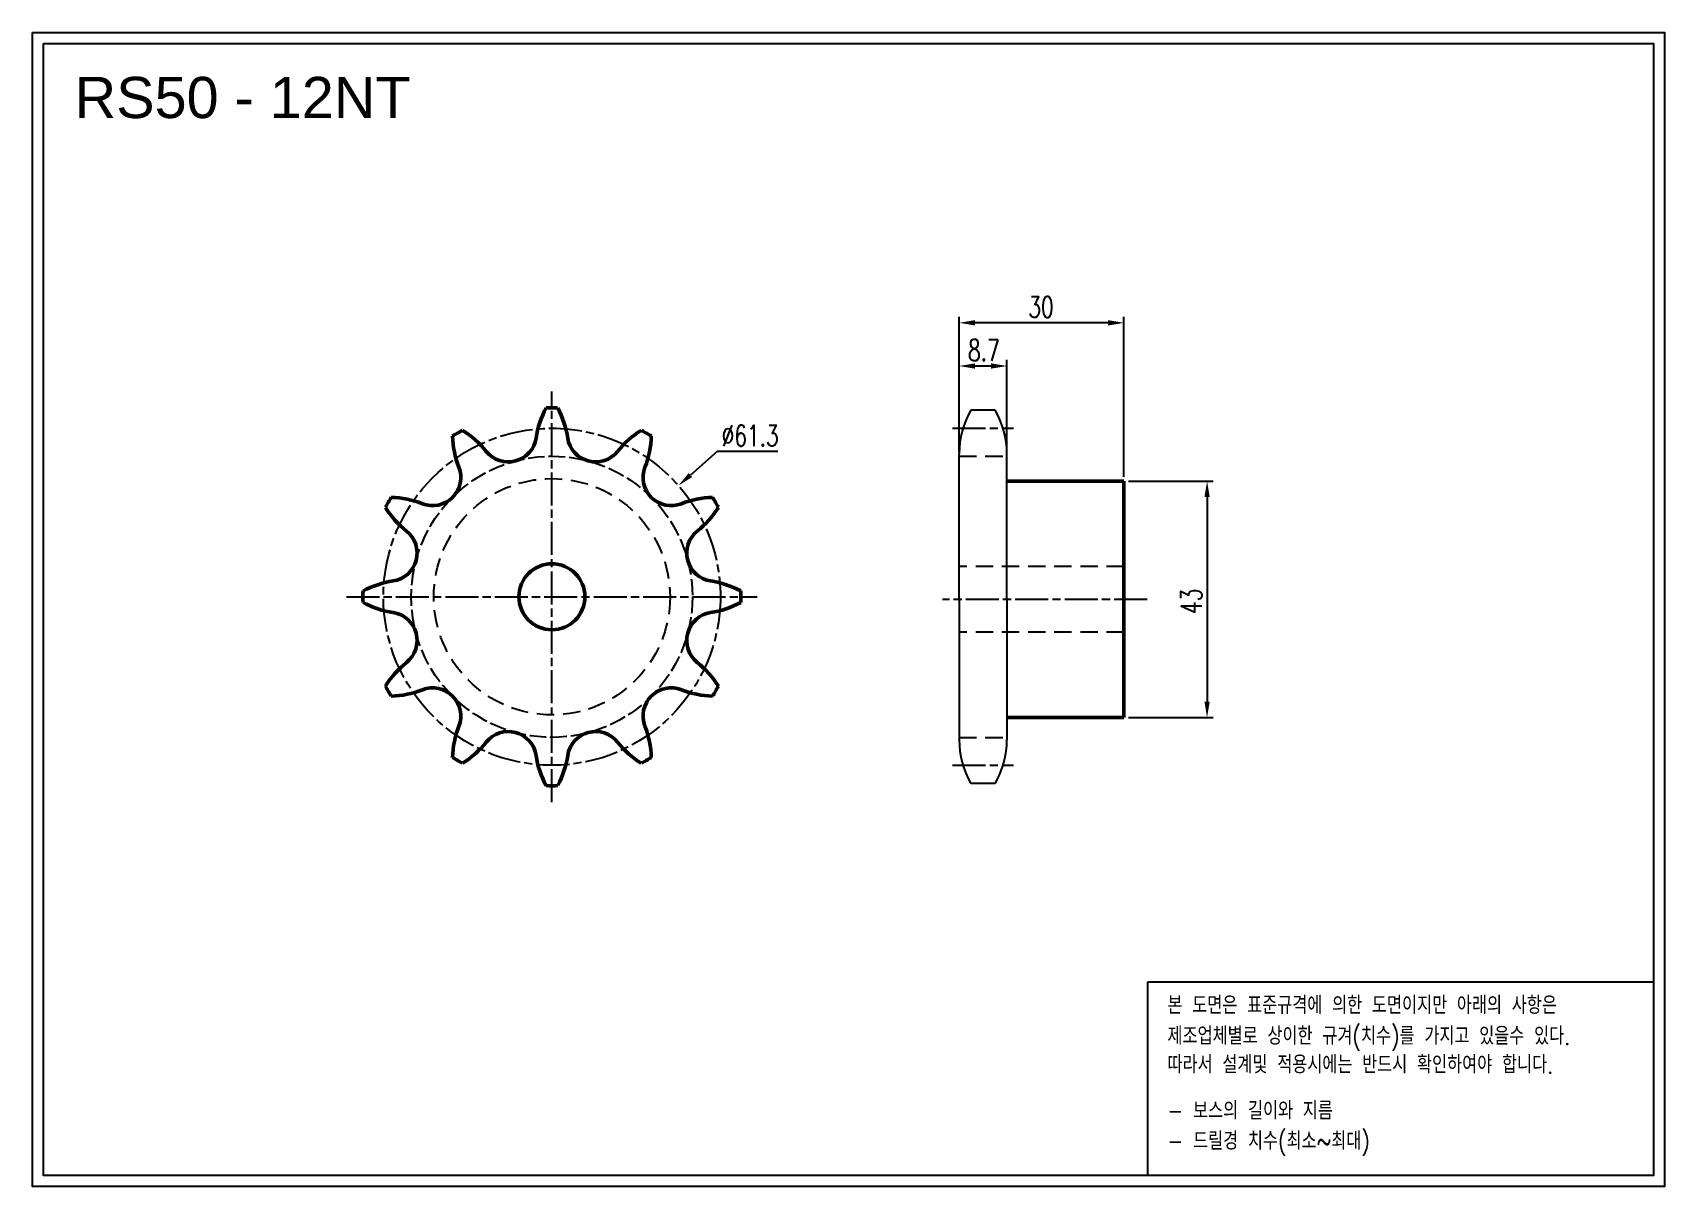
# Model space of a CAD drawing. Header units: millimetres. Extents: x 822 to 1119, y 0 to 210.
import ezdxf

# ---------------------------------------------------------------- set-up
doc = ezdxf.new("R2010")
doc.units = ezdxf.units.MM
for name, pattern in [('AM_ISO02W050', [7.5, 6, -1.5]), ('AM_ISO02W050x2', [3.75, 3, -0.75]), ('AM_ISO08W050', [18, 12, -1.5, 3, -1.5]), ('AM_ISO08W050x2', [9, 6, -0.75, 1.5, -0.75]), ('HIDDEN', [9.525, 6.35, -3.175])]:
    doc.linetypes.add(name, pattern=pattern)
for name, color, linetype, lineweight in [('1', 7, 'Continuous', 50), ('2', 6, 'AM_ISO02W050', 25), ('22', 30, 'AM_ISO08W050', 25), ('VIS', 7, 'Continuous', 50)]:
    doc.layers.add(name, color=color, linetype=linetype, lineweight=lineweight)
doc.layers.add('HL', color=2, linetype='HIDDEN')
doc.layers.add('S-DIM', color=7, linetype='Continuous')
doc.styles.add('HAN', font='ROMANS.shx', dxfattribs={"width": 0.7, "bigfont": 'whgtxt.shx'})
doc.styles.add('HSG', font='SIMPLEX.shx', dxfattribs={"width": 0.7, "bigfont": 'HSG.shx'})
doc.styles.get("Standard").update_dxf_attribs({"font": 'arial.ttf'})
doc.dimstyles.new('APP4', dxfattribs={"dimscale": 1.6, "dimtxt": 2.4, "dimasz": 1.8, "dimexe": 0.7, "dimexo": 0.5, "dimgap": 0.6, "dimtad": 1, "dimtoh": 1, "dimdec": 1, "dimrnd": 0.01, "dimzin": 9, "dimdsep": 46, "dimtxsty": 'HSG', "dimcen": 0, "dimclrd": 1, "dimclre": 1, "dimclrt": 256, "dimazin": 2, "dimtp": 1, "dimtm": 1, "dimtfac": 0.5, "dimtdec": 1, "dimtofl": 0, "dimtmove": 0, "dimatfit": 3, "dimfxl": 0, "dimtvp": 1, "dimtolj": 2, "dimlwd": -1, "dimlwe": -1, "dimarcsym": 0})

# ---------------------------------------------------------------- blocks, each defined once
blk = doc.blocks.new('*D1')
at = {"layer": 'Defpoints', "color": 0, "transparency": 16777216}
for p in [(939.65, 127.56), (893.57, 87.07)]:
    blk.add_point(p, dxfattribs=at)
at = {"layer": 'S-DIM', "color": 1, "transparency": 16777216}
for p, q in [((946.68, 133.74), (941.81, 129.46)), ((957.75, 133.74), (946.68, 133.74))]:
    blk.add_line(p, q, dxfattribs=at)
blk.add_solid([(941.49, 129.82), (942.13, 129.1), (939.65, 127.56)], dxfattribs=at)
at = {"layer": 'S-DIM', "transparency": 16777216, "insert": (952.69, 136.62), "char_height": 3.84, "attachment_point": 5, "style": 'HSG'}
blk.add_mtext('\\A2;∅61.3', dxfattribs=at)
blk = doc.blocks.new('*D2')
at = {"layer": 'Defpoints', "color": 0, "transparency": 16777216}
for p in [(990.73, 149.32), (990.73, 133.36), (999.43, 133.36)]:
    blk.add_point(p, dxfattribs=at)
at = {"layer": 'S-DIM', "color": 1, "transparency": 16777216}
for p, q in [((990.73, 134.16), (990.73, 150.44)), ((996.55, 149.32), (993.61, 149.32)), ((999.43, 134.16), (999.43, 150.44))]:
    blk.add_line(p, q, dxfattribs=at)
for points in [[(993.61, 149.8), (993.61, 148.84), (990.73, 149.32)], [(996.55, 149.8), (996.55, 148.84), (999.43, 149.32)]]:
    blk.add_solid(points, dxfattribs=at)
at = {"layer": 'S-DIM', "transparency": 16777216, "insert": (995.24, 152.2), "char_height": 3.84, "attachment_point": 5, "style": 'HSG'}
blk.add_mtext('\\A2;8.7', dxfattribs=at)
blk = doc.blocks.new('*D3')
at = {"layer": 'Defpoints', "color": 0, "transparency": 16777216}
for p in [(1020.73, 128.35), (1020.73, 85.35), (1035.86, 85.35)]:
    blk.add_point(p, dxfattribs=at)
at = {"layer": 'S-DIM', "color": 1, "transparency": 16777216}
for p, q in [((1021.53, 128.35), (1036.98, 128.35)), ((1035.86, 125.47), (1035.86, 88.23)), ((1021.53, 85.35), (1036.98, 85.35))]:
    blk.add_line(p, q, dxfattribs=at)
for points in [[(1035.38, 125.47), (1036.34, 125.47), (1035.86, 128.35)], [(1035.38, 88.23), (1036.34, 88.23), (1035.86, 85.35)]]:
    blk.add_solid(points, dxfattribs=at)
at = {"layer": 'S-DIM', "transparency": 16777216, "insert": (1032.98, 106.48), "char_height": 3.84, "attachment_point": 5, "rotation": 90, "style": 'HSG'}
blk.add_mtext('\\A2;43', dxfattribs=at)
blk = doc.blocks.new('*D4')
at = {"layer": 'Defpoints', "color": 0, "transparency": 16777216}
for p in [(990.73, 157.18), (990.73, 132.9), (1020.73, 128.35)]:
    blk.add_point(p, dxfattribs=at)
at = {"layer": 'S-DIM', "color": 1, "transparency": 16777216}
for p, q in [((990.73, 133.7), (990.73, 158.3)), ((1020.73, 129.15), (1020.73, 158.3)), ((1017.85, 157.18), (993.61, 157.18))]:
    blk.add_line(p, q, dxfattribs=at)
for points in [[(993.61, 157.66), (993.61, 156.7), (990.73, 157.18)], [(1017.85, 157.66), (1017.85, 156.7), (1020.73, 157.18)]]:
    blk.add_solid(points, dxfattribs=at)
at = {"layer": 'S-DIM', "transparency": 16777216, "insert": (1005.64, 160.06), "char_height": 3.84, "attachment_point": 5, "style": 'HSG'}
blk.add_mtext('\\A2;30', dxfattribs=at)

msp = doc.modelspace()

# ---------------------------------------------------------------- linework, layer by layer
for p, q in [((997.31, 141.3), (992.86, 141.3)), ((990.73, 106.85), (990.73, 133.36)), ((999.43, 106.85), (999.43, 133.36)), ((990.73, 106.85), (990.73, 81.28)), ((999.43, 106.85), (999.43, 81.28)), ((997.31, 73.34), (992.86, 73.34))]:
    msp.add_line(p, q)
for points in [[(822.09, 210), (1119.09, 210), (1119.09, 0), (822.09, 0)], [(824.09, 208), (1117.09, 208), (1117.09, 2), (824.09, 2)]]:
    msp.add_lwpolyline(points, close=True)
at = {"color": 6}
msp.add_lwpolyline([(1025.09, 37.25), (1117.09, 37.25), (1117.09, 2), (1025.09, 2)], close=True, dxfattribs=at)
for centre, start, end in [((1006.61, 133.36), 150, 180), ((983.56, 133.36), 0, 30), ((1006.61, 81.28), 180, 210), ((983.56, 81.28), 330, 0)]:
    msp.add_arc(centre, 15.87, start, end)
at = {"layer": '1'}
msp.add_circle((916.61, 107.32), 6, dxfattribs=at)
for centre, radius, start, end in [((930.6, 133.61), 17.07, 151.767, 171.25), ((916.61, 107.32), 34.39, 88.2542, 91.7458), ((902.62, 133.61), 17.07, 8.75, 28.233), ((916.61, 107.32), 34.39, 118.2542, 121.7458), ((891.35, 123.09), 17.07, 38.75, 58.233), ((941.87, 123.09), 17.07, 121.767, 141.25), ((916.61, 107.32), 34.39, 58.2542, 61.7458), ((915.58, 137.09), 17.07, 181.767, 201.25), ((908.66, 136.99), 5.13, 218.75, 351.25), ((924.56, 136.99), 5.13, 188.75, 321.25), ((917.64, 137.09), 17.07, 338.75, 358.233), ((894.89, 129.04), 5.13, 248.75, 21.25), ((938.33, 129.04), 5.13, 158.75, 291.25), ((916.61, 107.32), 34.39, 148.2542, 151.7458), ((886.84, 108.35), 17.07, 68.75, 88.233), ((946.38, 108.35), 17.07, 91.767, 111.25), ((916.61, 107.32), 34.39, 28.2542, 31.7458), ((900.83, 132.58), 17.07, 211.767, 231.25), ((932.39, 132.58), 17.07, 308.75, 328.233), ((886.94, 115.27), 5.13, 278.75, 51.25), ((946.28, 115.27), 5.13, 128.75, 261.25), ((890.31, 93.33), 17.07, 98.75, 118.233), ((942.9, 93.33), 17.07, 61.767, 81.25), ((916.61, 107.32), 34.39, 178.2542, 181.7458), ((916.61, 107.32), 34.39, 358.2542, 1.7458), ((890.31, 121.31), 17.07, 241.767, 261.25), ((886.94, 99.37), 5.13, 308.75, 81.25), ((946.28, 99.37), 5.13, 98.75, 231.25), ((942.9, 121.31), 17.07, 278.75, 298.233), ((900.83, 82.05), 17.07, 128.75, 148.233), ((932.39, 82.05), 17.07, 31.767, 51.25), ((916.61, 107.32), 34.39, 208.2542, 211.7458), ((886.84, 106.29), 17.07, 271.767, 291.25), ((894.89, 85.6), 5.13, 338.75, 111.25), ((938.33, 85.6), 5.13, 68.75, 201.25), ((946.38, 106.29), 17.07, 248.75, 268.233), ((916.61, 107.32), 34.39, 328.2542, 331.7458), ((915.58, 77.55), 17.07, 158.75, 178.233), ((917.64, 77.55), 17.07, 1.767, 21.25), ((891.35, 91.54), 17.07, 301.767, 321.25), ((908.66, 77.65), 5.13, 8.75, 141.25), ((924.56, 77.65), 5.13, 38.75, 171.25), ((941.87, 91.54), 17.07, 218.75, 238.233), ((916.61, 107.32), 34.39, 238.2542, 241.7458), ((930.6, 81.02), 17.07, 188.75, 208.233), ((902.62, 81.02), 17.07, 331.767, 351.25), ((916.61, 107.32), 34.39, 298.2542, 301.7458), ((916.61, 107.32), 34.39, 268.2542, 271.7458)]:
    msp.add_arc(centre, radius, start, end, dxfattribs=at)
at = {"layer": '2', "linetype": 'AM_ISO02W050x2'}
msp.add_circle((916.61, 107.32), 25.59, dxfattribs=at)
at = {"layer": '22', "linetype": 'AM_ISO08W050x2'}
for p, q in [((916.61, 69.93), (916.61, 144.7)), ((989.55, 137.99), (1000.61, 137.99)), ((879.22, 107.32), (954, 107.32)), ((1024.95, 106.85), (987.7, 106.85)), ((989.55, 76.65), (1000.61, 76.65))]:
    msp.add_line(p, q, dxfattribs=at)
msp.add_circle((916.61, 107.32), 30.67, dxfattribs=at)
at = {"layer": 'HL', "ltscale": 0.5}
for p, q in [((990.73, 132.9), (999.43, 132.9)), ((1020.73, 112.85), (990.73, 112.85)), ((1020.73, 100.85), (990.73, 100.85)), ((990.73, 81.73), (999.43, 81.73))]:
    msp.add_line(p, q, dxfattribs=at)
msp.add_circle((916.61, 107.32), 21.5, dxfattribs=at)
at = {"layer": 'VIS'}
for p, q in [((1020.73, 128.35), (999.43, 128.35)), ((1020.73, 128.35), (1020.73, 85.35)), ((1020.73, 85.35), (999.43, 85.35))]:
    msp.add_line(p, q, dxfattribs=at)

# ---------------------------------------------------------------- texts
msp.add_text('RS50 - 12NT', height=7.5).set_placement((829.74, 194.45))
at = {"color": 6, "style": 'HAN', "width": 0.8}
for s, p in [('본 도면은 표준규격에 의한 도면이지만 아래의 사항은', (1028.65, 31.37)), ('제조업체별로 상이한 규겨(치수)를 가지고 있을수 있다.', (1028.65, 25.77)), ('따라서 설계및 적용시에는 반드시 확인하여야 합니다.', (1028.65, 20.56)), ('- 보스의 길이와 지름', (1028.65, 12.17)), ('- 드릴경 치수(최소~최대)', (1028.65, 6.66))]:
    msp.add_text(s, height=3.2348, dxfattribs=at).set_placement(p)

# ---------------------------------------------------------------- dimensions: what is measured, and where the dimension line sits
at = {"layer": 'S-DIM', "color": 3}
for base, p1, p2, picture, middle in [((990.73, 157.18), (1020.73, 128.35), (990.73, 132.9), '*D4', (1005.64, 157.18)), ((990.73, 149.32), (999.43, 133.36), (990.73, 133.36), '*D2', (995.24, 149.32))]:
    dim = msp.add_linear_dim(base=base, p1=p1, p2=p2, dimstyle='APP4', dxfattribs=at)
    dim.commit()
    dim.dimension.update_dxf_attribs({"geometry": picture, "text_midpoint": middle, "dimtype": 128})
dim = msp.add_diameter_dim_2p(p1=(893.57, 87.07), p2=(939.65, 127.56), dimstyle='APP4', dxfattribs=at)
dim.commit()
dim.dimension.update_dxf_attribs({"geometry": '*D1', "text_midpoint": (952.69, 133.74), "dimtype": 131})
dim = msp.add_linear_dim(base=(1035.86, 85.35), p1=(1020.73, 128.35), p2=(1020.73, 85.35), angle=90, dimstyle='APP4', dxfattribs=at)
dim.commit()
dim.dimension.update_dxf_attribs({"geometry": '*D3', "text_midpoint": (1035.86, 106.48), "dimtype": 128})

doc.saveas('drawing.dxf')
